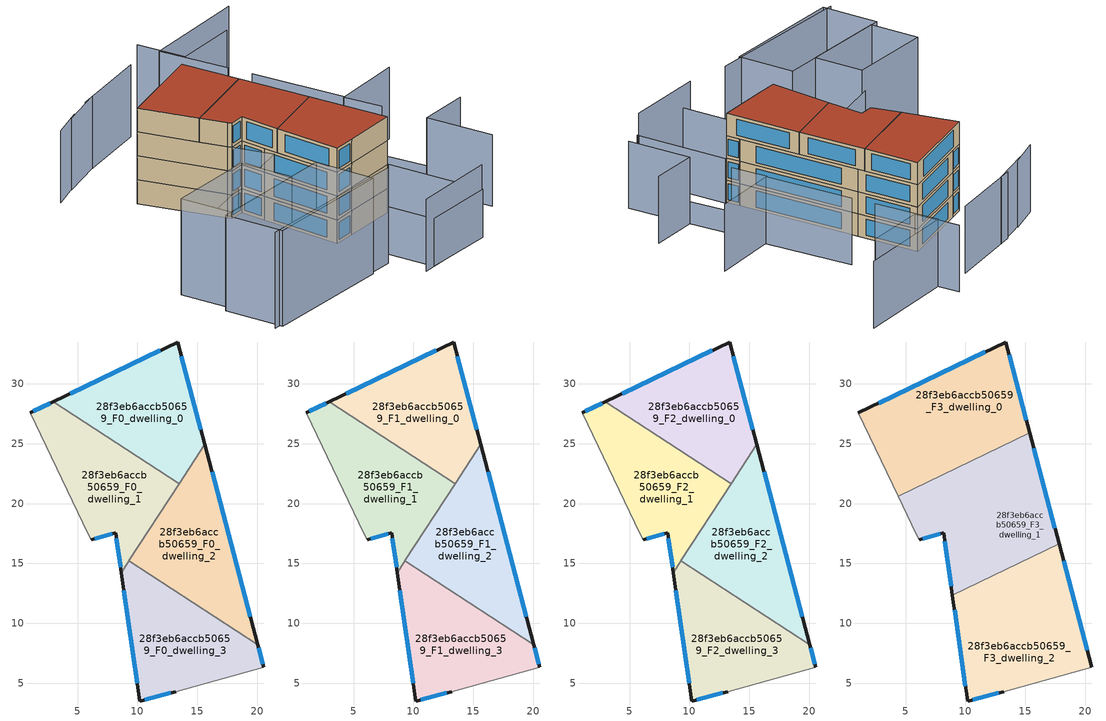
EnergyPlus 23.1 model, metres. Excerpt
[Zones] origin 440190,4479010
28f3eb6accb50659_F0_dwelling_0
 floor ground (EU_floor_Construction): 13.37,33.5 15.62,24.97 13.48,21.67 2.96,28.49 z0
 wall outside (EU_wall_Construction): 15.62,24.97 13.37,33.5 2.96,28.49 z0:3
 wall to 28f3eb6accb50659_F0_dwelling_1 (EU_wall_Construction): 2.96,28.49 13.48,21.67 z0:3
 wall to 28f3eb6accb50659_F0_dwelling_2 (EU_wall_Construction): 13.48,21.67 15.62,24.97 z0:3
 window (EU_Window_Construction): 11.92,32.81 4.4,29.19 / 15.31,26.15 13.68,32.32 z0.42:2.58
28f3eb6accb50659_F0_dwelling_1
 floor ground (EU_floor_Construction): 13.48,21.67 8.65,14.23 8.18,17.57 6.13,16.99 5.9,17.43 1.05,27.57 2.96,28.49 z0
 wall outside (EU_wall_Construction): 2.96,28.49 1.05,27.57 / 6.13,16.99 8.18,17.57 8.65,14.23 z0:3
 wall adiabatic (EU_wall_Construction): 1.05,27.57 5.9,17.43 6.13,16.99 z0:3
 wall to 28f3eb6accb50659_F0_dwelling_3 (EU_wall_Construction): 8.65,14.23 9.28,15.2 z0:3
 wall to 28f3eb6accb50659_F0_dwelling_2 (EU_wall_Construction): 9.28,15.2 13.48,21.67 z0:3
 window (EU_Window_Construction): 2.69,28.36 1.31,27.7 / 8.24,17.11 8.59,14.69 / 6.41,17.07 7.89,17.49 z0.42:2.58
28f3eb6accb50659_F0_dwelling_2
 floor ground (EU_floor_Construction): 15.62,24.97 20.05,8.21 9.28,15.2 z0
 wall outside (EU_wall_Construction): 20.05,8.21 15.62,24.97 z0:3
 wall to 28f3eb6accb50659_F0_dwelling_3 (EU_wall_Construction): 9.28,15.2 20.05,8.21 z0:3
 window (EU_Window_Construction): 19.43,10.54 16.24,22.64 z0.42:2.58
28f3eb6accb50659_F0_dwelling_3
 floor ground (EU_floor_Construction): 20.05,8.21 20.55,6.31 13.2,4.29 10.18,3.5 8.65,14.23 9.28,15.2 z0
 wall outside (EU_wall_Construction): 20.55,6.31 20.05,8.21 / 8.65,14.23 10.18,3.5 13.2,4.29 z0:3
 wall adiabatic (EU_wall_Construction): 13.2,4.29 20.55,6.31 z0:3
 window (EU_Window_Construction): 20.48,6.58 20.12,7.95 / 10.6,3.61 12.78,4.18 / 8.86,12.74 9.96,4.99 z0.42:2.58
28f3eb6accb50659_F1_dwelling_0
 floor to 28f3eb6accb50659_F0_dwelling_0 (EU_floor_Construction): 13.37,33.5 15.62,24.97 13.48,21.67 2.96,28.49 z3
 wall outside (EU_wall_Construction): 15.62,24.97 13.37,33.5 2.96,28.49 z3:6
 wall to 28f3eb6accb50659_F1_dwelling_1 (EU_wall_Construction): 2.96,28.49 13.48,21.67 z3:6
 wall to 28f3eb6accb50659_F1_dwelling_2 (EU_wall_Construction): 13.48,21.67 15.62,24.97 z3:6
 window (EU_Window_Construction): 11.92,32.81 4.4,29.19 / 15.31,26.15 13.68,32.32 z3.42:5.58
28f3eb6accb50659_F1_dwelling_1
 floor to 28f3eb6accb50659_F0_dwelling_1 (EU_floor_Construction): 13.48,21.67 8.65,14.23 8.18,17.57 6.13,16.99 5.9,17.43 1.05,27.57 2.96,28.49 z3
 wall outside (EU_wall_Construction): 2.96,28.49 1.05,27.57 / 6.13,16.99 8.18,17.57 8.65,14.23 z3:6
 wall adiabatic (EU_wall_Construction): 1.05,27.57 5.9,17.43 6.13,16.99 z3:6
 wall to 28f3eb6accb50659_F1_dwelling_3 (EU_wall_Construction): 8.65,14.23 9.28,15.2 z3:6
 wall to 28f3eb6accb50659_F1_dwelling_2 (EU_wall_Construction): 9.28,15.2 13.48,21.67 z3:6
 window (EU_Window_Construction): 2.69,28.36 1.31,27.7 / 8.24,17.11 8.59,14.69 / 6.41,17.07 7.89,17.49 z3.42:5.58
28f3eb6accb50659_F1_dwelling_2
 floor to 28f3eb6accb50659_F0_dwelling_2 (EU_floor_Construction): 15.62,24.97 20.05,8.21 9.28,15.2 z3
 wall outside (EU_wall_Construction): 20.05,8.21 15.62,24.97 z3:6
 wall to 28f3eb6accb50659_F1_dwelling_3 (EU_wall_Construction): 9.28,15.2 20.05,8.21 z3:6
 window (EU_Window_Construction): 19.43,10.54 16.24,22.64 z3.42:5.58
28f3eb6accb50659_F1_dwelling_3
 floor to 28f3eb6accb50659_F0_dwelling_3 (EU_floor_Construction): 20.05,8.21 20.55,6.31 13.2,4.29 10.18,3.5 8.65,14.23 9.28,15.2 z3
 wall outside (EU_wall_Construction): 20.55,6.31 20.05,8.21 / 8.65,14.23 10.18,3.5 13.2,4.29 z3:6
 wall adiabatic (EU_wall_Construction): 13.2,4.29 20.55,6.31 z3:6
 window (EU_Window_Construction): 20.48,6.58 20.12,7.95 / 10.6,3.61 12.78,4.18 / 8.86,12.74 9.96,4.99 z3.42:5.58
28f3eb6accb50659_F2_dwelling_0
 floor to 28f3eb6accb50659_F1_dwelling_0 (EU_floor_Construction): 13.37,33.5 15.62,24.97 13.48,21.67 2.96,28.49 z6
 wall outside (EU_wall_Construction): 15.62,24.97 13.37,33.5 2.96,28.49 z6:9
 wall to 28f3eb6accb50659_F2_dwelling_1 (EU_wall_Construction): 2.96,28.49 13.48,21.67 z6:9
 wall to 28f3eb6accb50659_F2_dwelling_2 (EU_wall_Construction): 13.48,21.67 15.62,24.97 z6:9
 window (EU_Window_Construction): 11.92,32.81 4.4,29.19 / 15.31,26.15 13.68,32.32 z6.42:8.58
28f3eb6accb50659_F2_dwelling_1
 floor to 28f3eb6accb50659_F1_dwelling_1 (EU_floor_Construction): 13.48,21.67 8.65,14.23 8.18,17.57 6.13,16.99 5.9,17.43 1.05,27.57 2.96,28.49 z6
 wall outside (EU_wall_Construction): 2.96,28.49 1.05,27.57 / 6.13,16.99 8.18,17.57 8.65,14.23 z6:9
 wall adiabatic (EU_wall_Construction): 1.05,27.57 5.9,17.43 6.13,16.99 z6:9
 wall to 28f3eb6accb50659_F2_dwelling_3 (EU_wall_Construction): 8.65,14.23 9.28,15.2 z6:9
 wall to 28f3eb6accb50659_F2_dwelling_2 (EU_wall_Construction): 9.28,15.2 13.48,21.67 z6:9
 window (EU_Window_Construction): 2.69,28.36 1.31,27.7 / 8.24,17.11 8.59,14.69 / 6.41,17.07 7.89,17.49 z6.42:8.58
28f3eb6accb50659_F2_dwelling_2
 floor to 28f3eb6accb50659_F1_dwelling_2 (EU_floor_Construction): 15.62,24.97 20.05,8.21 9.28,15.2 z6
 wall outside (EU_wall_Construction): 20.05,8.21 15.62,24.97 z6:9
 wall to 28f3eb6accb50659_F2_dwelling_3 (EU_wall_Construction): 9.28,15.2 20.05,8.21 z6:9
 window (EU_Window_Construction): 19.43,10.54 16.24,22.64 z6.42:8.58
28f3eb6accb50659_F2_dwelling_3
 floor to 28f3eb6accb50659_F1_dwelling_3 (EU_floor_Construction): 20.05,8.21 20.55,6.31 13.2,4.29 10.18,3.5 8.65,14.23 9.28,15.2 z6
 wall outside (EU_wall_Construction): 20.55,6.31 20.05,8.21 / 8.65,14.23 10.18,3.5 13.2,4.29 z6:9
 wall adiabatic (EU_wall_Construction): 13.2,4.29 20.55,6.31 z6:9
 window (EU_Window_Construction): 20.48,6.58 20.12,7.95 / 10.6,3.61 12.78,4.18 / 8.86,12.74 9.96,4.99 z6.42:8.58
28f3eb6accb50659_F3_dwelling_0
 floor to 28f3eb6accb50659_F2_dwelling_0 (EU_floor_Construction): 13.37,33.5 15.37,25.92 10.52,23.59 2.96,28.49 z9
 floor to 28f3eb6accb50659_F2_dwelling_1 (EU_floor_Construction): 10.52,23.59 4.37,20.62 1.05,27.57 2.96,28.49 z9
 wall outside (EU_wall_Construction): 15.37,25.92 13.37,33.5 1.05,27.57 z9:12
 wall to 28f3eb6accb50659_F3_dwelling_1 (EU_wall_Construction): 4.37,20.62 15.37,25.92 z9:12
 wall adiabatic (EU_wall_Construction): 1.05,27.57 4.37,20.62 z9:12
 window (EU_Window_Construction): 11.66,32.68 2.76,28.4 / 15.09,26.97 13.64,32.45 z9.42:11.58
 roof outside (EU_roof_Construction): 15.37,25.92 13.37,33.5 1.05,27.57 4.37,20.62 z12
28f3eb6accb50659_F3_dwelling_1
 floor to 28f3eb6accb50659_F2_dwelling_1 (EU_floor_Construction): 13.48,21.67 8.65,14.23 8.18,17.57 6.13,16.99 5.9,17.43 4.37,20.62 10.52,23.59 z9
 floor to 28f3eb6accb50659_F2_dwelling_0 (EU_floor_Construction): 15.37,25.92 15.62,24.97 13.48,21.67 10.52,23.59 z9
 floor to 28f3eb6accb50659_F2_dwelling_3 (EU_floor_Construction): 11.65,13.66 8.92,12.35 8.65,14.23 9.28,15.2 z9
 floor to 28f3eb6accb50659_F2_dwelling_2 (EU_floor_Construction): 15.62,24.97 17.82,16.64 11.65,13.66 9.28,15.2 z9
 wall outside (EU_wall_Construction): 6.13,16.99 8.18,17.57 8.92,12.35 / 17.82,16.64 15.37,25.92 z9:12
 wall adiabatic (EU_wall_Construction): 4.37,20.62 5.9,17.43 6.13,16.99 z9:12
 wall to 28f3eb6accb50659_F3_dwelling_2 (EU_wall_Construction): 8.92,12.35 17.82,16.64 z9:12
 window (EU_Window_Construction): 6.41,17.07 7.89,17.49 / 17.48,17.92 15.71,24.63 / 8.28,16.84 8.82,13.07 z9.42:11.58
 roof outside (EU_roof_Construction): 17.82,16.64 15.37,25.92 4.37,20.62 5.9,17.43 6.13,16.99 8.18,17.57 8.92,12.35 z12
28f3eb6accb50659_F3_dwelling_2
 floor to 28f3eb6accb50659_F2_dwelling_2 (EU_floor_Construction): 17.82,16.64 20.05,8.22 11.65,13.66 z9
 floor to 28f3eb6accb50659_F2_dwelling_3 (EU_floor_Construction): 20.05,8.22 20.55,6.31 13.2,4.29 10.18,3.5 8.92,12.35 11.65,13.66 z9
 wall outside (EU_wall_Construction): 8.92,12.35 10.18,3.5 13.2,4.29 / 20.55,6.31 17.82,16.64 z9:12
 wall adiabatic (EU_wall_Construction): 13.2,4.29 20.55,6.31 z9:12
 window (EU_Window_Construction): 9.09,11.12 10,4.73 / 20.17,7.75 18.2,15.2 / 10.6,3.61 12.78,4.18 z9.42:11.58
 roof outside (EU_roof_Construction): 20.55,6.31 17.82,16.64 8.92,12.35 10.18,3.5 13.2,4.29 z12
shading: 12.44,-9.22 23.86,-6.18 / 30.67,-0.52 28.36,8.11 / 28.36,8.11 35.26,9.96 / 1.1,27.6 8.35,12.22 / 8.35,12.22 -11.07,3.07 / 26.8,14.07 25.34,18.93 / 25.34,18.93 35.09,21.86 / 25.54,18.99 22.17,31.06 / 21.23,34.27 18.68,43.1 / 18.68,43.1 33.35,47.33 / 28.51,42.35 19.77,39.92 / 19.77,39.92 18.03,46.17 / -0.83,36.26 -5.24,33.74 / 4.13,38.65 -1.82,35.65 / 13.53,42.37 2.38,37.95 z0:9; -11.45,-9.6 10.8,-4.59 / 5.65,2.1 7.47,-5.67 / 7.47,-5.67 -10.48,-9.88 / -10.48,-9.88 -12.3,-2.11 / -12.3,-2.11 5.65,2.1 / 0.78,0.94 -11.24,-2 / -11.24,-2 -12.9,4.78 / -12.9,4.78 -0.88,7.72 / -0.88,7.72 0.78,0.94 z0:12; 23.9,-6.33 14.03,-8.8 / 14.03,-8.8 10.86,3.9 / 10.86,3.9 20.73,6.36 / 20.73,6.36 23.9,-6.33 z0:6; 28.69,7.02 25.17,18.94 z0:3
[Building]
EU S2 Campaign: North Axis=0; Terrain=City; Solar Distribution=FullExterior
[Site:Location]
Madrid: Latitude=40.5; Longitude=-3.5; Time Zone=1; Elevation=609
[SizingPeriod:WeatherFileDays]
AnnualSizingPeriod: Begin Month=1; Begin Day of Month=1; End Month=12; End Day of Month=31; Day of Week for Start Day=Monday; Use Weather File Daylight Saving Period=No; Use Weather File Rain and Snow Indicators=No
[MATERIAL]
EU_InternalMass_Material: Roughness=MediumRough; Thickness=0.1; Conductivity=1; Density=1800; Specific Heat=900; Thermal Absorptance=0.9; Solar Absorptance=0.7; Visible Absorptance=0.7
[MATERIAL:NOMASS] Roughness=MediumRough; Thermal Absorptance=0.9; Solar Absorptance=0.7; Visible Absorptance=0.7
Name | Thermal Resistance
EU_wall_NoMass | 1.60022
EU_roof_NoMass | 1.57597
EU_floor_NoMass | 0.470652
[WINDOWMATERIAL:SIMPLEGLAZINGSYSTEM]
EU_Window_SimpleGlazing: UFactor=3.28802; Solar Heat Gain Coefficient=0.85; Visible Transmittance=0.85
[CONSTRUCTION]
EU_wall_Construction: EU_wall_NoMass
EU_roof_Construction: EU_roof_NoMass
EU_floor_Construction: EU_floor_NoMass
EU_InternalMass_Construction: EU_InternalMass_Material
EU_Window_Construction: EU_Window_SimpleGlazing
[ZONE] Type=1; Multiplier=1; Ceiling Height=autocalculate; Floor Area=autocalculate; Part of Total Floor Area=Yes
Name | Volume
28f3eb6accb50659_F0_dwelling_0; 28f3eb6accb50659_F1_dwelling_0; 28f3eb6accb50659_F2_dwelling_0 | 224.19
28f3eb6accb50659_F3_dwelling_0 | 298.92
28f3eb6accb50659_F0_dwelling_1; 28f3eb6accb50659_F1_dwelling_1; 28f3eb6accb50659_F2_dwelling_1 | 224.183
28f3eb6accb50659_F3_dwelling_1 | 298.911
28f3eb6accb50659_F0_dwelling_2; 28f3eb6accb50659_F1_dwelling_2; 28f3eb6accb50659_F2_dwelling_2 | 224.191
28f3eb6accb50659_F3_dwelling_2 | 298.919
28f3eb6accb50659_F0_dwelling_3; 28f3eb6accb50659_F1_dwelling_3; 28f3eb6accb50659_F2_dwelling_3 | 224.189
[INTERNALMASS] Construction=EU_InternalMass_Construction
Name | Zone or ZoneList | Surface Area
28f3eb6accb50659_F0_dwelling_0_EU_InternalMass | 28f3eb6accb50659_F0_dwelling_0 | 74.7317
28f3eb6accb50659_F0_dwelling_1_EU_InternalMass | 28f3eb6accb50659_F0_dwelling_1 | 74.7265
28f3eb6accb50659_F0_dwelling_2_EU_InternalMass | 28f3eb6accb50659_F0_dwelling_2 | 74.7302
28f3eb6accb50659_F0_dwelling_3_EU_InternalMass | 28f3eb6accb50659_F0_dwelling_3 | 74.7284
28f3eb6accb50659_F1_dwelling_0_EU_InternalMass | 28f3eb6accb50659_F1_dwelling_0 | 74.7317
28f3eb6accb50659_F1_dwelling_1_EU_InternalMass | 28f3eb6accb50659_F1_dwelling_1 | 74.7265
28f3eb6accb50659_F1_dwelling_2_EU_InternalMass | 28f3eb6accb50659_F1_dwelling_2 | 74.7302
28f3eb6accb50659_F1_dwelling_3_EU_InternalMass | 28f3eb6accb50659_F1_dwelling_3 | 74.7284
28f3eb6accb50659_F2_dwelling_0_EU_InternalMass | 28f3eb6accb50659_F2_dwelling_0 | 74.7317
28f3eb6accb50659_F2_dwelling_1_EU_InternalMass | 28f3eb6accb50659_F2_dwelling_1 | 74.7265
28f3eb6accb50659_F2_dwelling_2_EU_InternalMass | 28f3eb6accb50659_F2_dwelling_2 | 74.7302
28f3eb6accb50659_F2_dwelling_3_EU_InternalMass | 28f3eb6accb50659_F2_dwelling_3 | 74.7284
28f3eb6accb50659_F3_dwelling_0_EU_InternalMass | 28f3eb6accb50659_F3_dwelling_0 | 99.6398
28f3eb6accb50659_F3_dwelling_1_EU_InternalMass | 28f3eb6accb50659_F3_dwelling_1 | 99.637
28f3eb6accb50659_F3_dwelling_2_EU_InternalMass | 28f3eb6accb50659_F3_dwelling_2 | 99.6397
[OTHEREQUIPMENT] Fuel Type=Electricity; Design Level Calculation Method=Watts/Area; Power per Zone Floor Area=1; Fraction Latent=0; Fraction Radiant=0; Fraction Lost=0; Carbon Dioxide Generation Rate=0; EndUse Subcategory=EU_Step8_InternalGains
Name | Zone or ZoneList or Space or SpaceList | Schedule
EU_Step8_InternalGain_28f3eb6accb50659_F0_dwelling_0_f000 | 28f3eb6accb50659_F0_dwelling_0 | EU_Step8_GainSchedule_28f3eb6accb50659_F0_dwelling_0_f000
EU_Step8_InternalGain_28f3eb6accb50659_F0_dwelling_1_f000 | 28f3eb6accb50659_F0_dwelling_1 | EU_Step8_GainSchedule_28f3eb6accb50659_F0_dwelling_1_f000
EU_Step8_InternalGain_28f3eb6accb50659_F0_dwelling_2_f000 | 28f3eb6accb50659_F0_dwelling_2 | EU_Step8_GainSchedule_28f3eb6accb50659_F0_dwelling_2_f000
EU_Step8_InternalGain_28f3eb6accb50659_F0_dwelling_3_f000 | 28f3eb6accb50659_F0_dwelling_3 | EU_Step8_GainSchedule_28f3eb6accb50659_F0_dwelling_3_f000
EU_Step8_InternalGain_28f3eb6accb50659_F1_dwelling_0_f000 | 28f3eb6accb50659_F1_dwelling_0 | EU_Step8_GainSchedule_28f3eb6accb50659_F1_dwelling_0_f000
EU_Step8_InternalGain_28f3eb6accb50659_F1_dwelling_1_f000 | 28f3eb6accb50659_F1_dwelling_1 | EU_Step8_GainSchedule_28f3eb6accb50659_F1_dwelling_1_f000
EU_Step8_InternalGain_28f3eb6accb50659_F1_dwelling_2_f000 | 28f3eb6accb50659_F1_dwelling_2 | EU_Step8_GainSchedule_28f3eb6accb50659_F1_dwelling_2_f000
EU_Step8_InternalGain_28f3eb6accb50659_F1_dwelling_3_f000 | 28f3eb6accb50659_F1_dwelling_3 | EU_Step8_GainSchedule_28f3eb6accb50659_F1_dwelling_3_f000
EU_Step8_InternalGain_28f3eb6accb50659_F2_dwelling_0_f000 | 28f3eb6accb50659_F2_dwelling_0 | EU_Step8_GainSchedule_28f3eb6accb50659_F2_dwelling_0_f000
EU_Step8_InternalGain_28f3eb6accb50659_F2_dwelling_1_f000 | 28f3eb6accb50659_F2_dwelling_1 | EU_Step8_GainSchedule_28f3eb6accb50659_F2_dwelling_1_f000
EU_Step8_InternalGain_28f3eb6accb50659_F2_dwelling_2_f000 | 28f3eb6accb50659_F2_dwelling_2 | EU_Step8_GainSchedule_28f3eb6accb50659_F2_dwelling_2_f000
EU_Step8_InternalGain_28f3eb6accb50659_F2_dwelling_3_f000 | 28f3eb6accb50659_F2_dwelling_3 | EU_Step8_GainSchedule_28f3eb6accb50659_F2_dwelling_3_f000
EU_Step8_InternalGain_28f3eb6accb50659_F3_dwelling_0_f000 | 28f3eb6accb50659_F3_dwelling_0 | EU_Step8_GainSchedule_28f3eb6accb50659_F3_dwelling_0_f000
EU_Step8_InternalGain_28f3eb6accb50659_F3_dwelling_1_f000 | 28f3eb6accb50659_F3_dwelling_1 | EU_Step8_GainSchedule_28f3eb6accb50659_F3_dwelling_1_f000
EU_Step8_InternalGain_28f3eb6accb50659_F3_dwelling_2_f000 | 28f3eb6accb50659_F3_dwelling_2 | EU_Step8_GainSchedule_28f3eb6accb50659_F3_dwelling_2_f000
[ZONEVENTILATION:DESIGNFLOWRATE] Schedule=EU_AlwaysOn; Design Flow Rate Calculation Method=AirChanges/Hour; Air Changes per Hour=0.480704; Ventilation Type=Natural; Fan Pressure Rise=0; Fan Total Efficiency=1; Constant Term Coefficient=1; Temperature Term Coefficient=0; Velocity Term Coefficient=0; Velocity Squared Term Coefficient=0; Minimum Indoor Temperature=-100; Maximum Indoor Temperature=100; Delta Temperature=-100; Minimum Outdoor Temperature=-100; Maximum Outdoor Temperature=100; Maximum Wind Speed=40
Name | Zone or ZoneList or Space or SpaceList
EU_ConstantAir_28f3eb6accb50659_F0_dwelling_0 | 28f3eb6accb50659_F0_dwelling_0
EU_ConstantAir_28f3eb6accb50659_F0_dwelling_1 | 28f3eb6accb50659_F0_dwelling_1
EU_ConstantAir_28f3eb6accb50659_F0_dwelling_2 | 28f3eb6accb50659_F0_dwelling_2
EU_ConstantAir_28f3eb6accb50659_F0_dwelling_3 | 28f3eb6accb50659_F0_dwelling_3
EU_ConstantAir_28f3eb6accb50659_F1_dwelling_0 | 28f3eb6accb50659_F1_dwelling_0
EU_ConstantAir_28f3eb6accb50659_F1_dwelling_1 | 28f3eb6accb50659_F1_dwelling_1
EU_ConstantAir_28f3eb6accb50659_F1_dwelling_2 | 28f3eb6accb50659_F1_dwelling_2
EU_ConstantAir_28f3eb6accb50659_F1_dwelling_3 | 28f3eb6accb50659_F1_dwelling_3
EU_ConstantAir_28f3eb6accb50659_F2_dwelling_0 | 28f3eb6accb50659_F2_dwelling_0
EU_ConstantAir_28f3eb6accb50659_F2_dwelling_1 | 28f3eb6accb50659_F2_dwelling_1
EU_ConstantAir_28f3eb6accb50659_F2_dwelling_2 | 28f3eb6accb50659_F2_dwelling_2
EU_ConstantAir_28f3eb6accb50659_F2_dwelling_3 | 28f3eb6accb50659_F2_dwelling_3
EU_ConstantAir_28f3eb6accb50659_F3_dwelling_0 | 28f3eb6accb50659_F3_dwelling_0
EU_ConstantAir_28f3eb6accb50659_F3_dwelling_1 | 28f3eb6accb50659_F3_dwelling_1
EU_ConstantAir_28f3eb6accb50659_F3_dwelling_2 | 28f3eb6accb50659_F3_dwelling_2
[HVACTEMPLATE:THERMOSTAT] Constant Heating Setpoint=20; Constant Cooling Setpoint=50
EU_HeatOnly_28f3eb6accb50659_F0_dwelling_0; EU_HeatOnly_28f3eb6accb50659_F0_dwelling_1; EU_HeatOnly_28f3eb6accb50659_F0_dwelling_2; EU_HeatOnly_28f3eb6accb50659_F0_dwelling_3; EU_HeatOnly_28f3eb6accb50659_F1_dwelling_0; EU_HeatOnly_28f3eb6accb50659_F1_dwelling_1; EU_HeatOnly_28f3eb6accb50659_F1_dwelling_2; EU_HeatOnly_28f3eb6accb50659_F1_dwelling_3; EU_HeatOnly_28f3eb6accb50659_F2_dwelling_0; EU_HeatOnly_28f3eb6accb50659_F2_dwelling_1; EU_HeatOnly_28f3eb6accb50659_F2_dwelling_2; EU_HeatOnly_28f3eb6accb50659_F2_dwelling_3; EU_HeatOnly_28f3eb6accb50659_F3_dwelling_0; EU_HeatOnly_28f3eb6accb50659_F3_dwelling_1; EU_HeatOnly_28f3eb6accb50659_F3_dwelling_2
[HVACTEMPLATE:ZONE:IDEALLOADSAIRSYSTEM] System Availability Schedule=EU_AlwaysOn; Maximum Heating Supply Air Temperature=50; Minimum Cooling Supply Air Temperature=13; Maximum Heating Supply Air Humidity Ratio=0.0156; Minimum Cooling Supply Air Humidity Ratio=0.0077; Heating Limit=NoLimit; Cooling Limit=NoLimit; Heating Availability Schedule=EU_AlwaysOn; Cooling Availability Schedule=EU_CoolingOff; Dehumidification Control Type=ConstantSensibleHeatRatio; Cooling Sensible Heat Ratio=0.7; Dehumidification Setpoint=60; Humidification Control Type=None; Humidification Setpoint=30; Outdoor Air Method=None; Outdoor Air Flow Rate per Person=0.00944; Outdoor Air Flow Rate per Zone Floor Area=0; Outdoor Air Flow Rate per Zone=0; Demand Controlled Ventilation Type=None; Outdoor Air Economizer Type=NoEconomizer; Heat Recovery Type=None; Sensible Heat Recovery Effectiveness=0.7; Latent Heat Recovery Effectiveness=0.65
Name | Template Thermostat
28f3eb6accb50659_F0_dwelling_0 | EU_HeatOnly_28f3eb6accb50659_F0_dwelling_0
28f3eb6accb50659_F0_dwelling_1 | EU_HeatOnly_28f3eb6accb50659_F0_dwelling_1
28f3eb6accb50659_F0_dwelling_2 | EU_HeatOnly_28f3eb6accb50659_F0_dwelling_2
28f3eb6accb50659_F0_dwelling_3 | EU_HeatOnly_28f3eb6accb50659_F0_dwelling_3
28f3eb6accb50659_F1_dwelling_0 | EU_HeatOnly_28f3eb6accb50659_F1_dwelling_0
28f3eb6accb50659_F1_dwelling_1 | EU_HeatOnly_28f3eb6accb50659_F1_dwelling_1
28f3eb6accb50659_F1_dwelling_2 | EU_HeatOnly_28f3eb6accb50659_F1_dwelling_2
28f3eb6accb50659_F1_dwelling_3 | EU_HeatOnly_28f3eb6accb50659_F1_dwelling_3
28f3eb6accb50659_F2_dwelling_0 | EU_HeatOnly_28f3eb6accb50659_F2_dwelling_0
28f3eb6accb50659_F2_dwelling_1 | EU_HeatOnly_28f3eb6accb50659_F2_dwelling_1
28f3eb6accb50659_F2_dwelling_2 | EU_HeatOnly_28f3eb6accb50659_F2_dwelling_2
28f3eb6accb50659_F2_dwelling_3 | EU_HeatOnly_28f3eb6accb50659_F2_dwelling_3
28f3eb6accb50659_F3_dwelling_0 | EU_HeatOnly_28f3eb6accb50659_F3_dwelling_0
28f3eb6accb50659_F3_dwelling_1 | EU_HeatOnly_28f3eb6accb50659_F3_dwelling_1
28f3eb6accb50659_F3_dwelling_2 | EU_HeatOnly_28f3eb6accb50659_F3_dwelling_2
[SIZING:ZONE] Zone Cooling Design Supply Air Temperature Input Method=SupplyAirTemperature; Zone Cooling Design Supply Air Temperature=13; Zone Heating Design Supply Air Temperature Input Method=SupplyAirTemperature; Zone Heating Design Supply Air Temperature=50; Zone Cooling Design Supply Air Humidity Ratio=0.008; Zone Heating Design Supply Air Humidity Ratio=0.008; Cooling Design Air Flow Method=DesignDay; Cooling Design Air Flow Rate=0; Cooling Minimum Air Flow per Zone Floor Area=0.000762; Cooling Minimum Air Flow=0; Cooling Minimum Air Flow Fraction=0.2; Heating Design Air Flow Method=DesignDay; Heating Design Air Flow Rate=0; Heating Maximum Air Flow per Zone Floor Area=0.002032; Heating Maximum Air Flow=0.141576; Heating Maximum Air Flow Fraction=0.3; Account for Dedicated Outdoor Air System=No; Dedicated Outdoor Air System Control Strategy=NeutralSupplyAir; Dedicated Outdoor Air Low Setpoint Temperature for Design=autosize; Dedicated Outdoor Air High Setpoint Temperature for Design=autosize; Zone Load Sizing Method=Sensible Load Only No Latent Load; Zone Latent Cooling Design Supply Air Humidity Ratio Input Method=HumidityRatioDifference; Zone Cooling Design Supply Air Humidity Ratio Difference=0.005; Zone Latent Heating Design Supply Air Humidity Ratio Input Method=HumidityRatioDifference; Zone Humidification Design Supply Air Humidity Ratio Difference=0.005
28f3eb6accb50659_F0_dwelling_0; 28f3eb6accb50659_F0_dwelling_1; 28f3eb6accb50659_F0_dwelling_2; 28f3eb6accb50659_F0_dwelling_3; 28f3eb6accb50659_F1_dwelling_0; 28f3eb6accb50659_F1_dwelling_1; 28f3eb6accb50659_F1_dwelling_2; 28f3eb6accb50659_F1_dwelling_3; 28f3eb6accb50659_F2_dwelling_0; 28f3eb6accb50659_F2_dwelling_1; 28f3eb6accb50659_F2_dwelling_2; 28f3eb6accb50659_F2_dwelling_3; 28f3eb6accb50659_F3_dwelling_0; 28f3eb6accb50659_F3_dwelling_1; 28f3eb6accb50659_F3_dwelling_2
[SCHEDULE:CONSTANT]
Name | Hourly Value
EU_AlwaysOn | 1
EU_CoolingOff | 0
[SCHEDULE:FILE] Column Number=1; Rows to Skip at Top=0; Number of Hours of Data=8760; Column Separator=Comma; Interpolate to Timestep=No; Minutes per Item=60; Adjust Schedule for Daylight Savings=Yes
Name | File
EU_Step8_GainSchedule_28f3eb6accb50659_F0_dwelling_0_f000 | ../../schedules/28f3eb6accb50659/28f3eb6accb50659_F0_dwelling_0_f000_gain.csv
EU_Step8_GainSchedule_28f3eb6accb50659_F0_dwelling_1_f000 | ../../schedules/28f3eb6accb50659/28f3eb6accb50659_F0_dwelling_1_f000_gain.csv
EU_Step8_GainSchedule_28f3eb6accb50659_F0_dwelling_2_f000 | ../../schedules/28f3eb6accb50659/28f3eb6accb50659_F0_dwelling_2_f000_gain.csv
EU_Step8_GainSchedule_28f3eb6accb50659_F0_dwelling_3_f000 | ../../schedules/28f3eb6accb50659/28f3eb6accb50659_F0_dwelling_3_f000_gain.csv
EU_Step8_GainSchedule_28f3eb6accb50659_F1_dwelling_0_f000 | ../../schedules/28f3eb6accb50659/28f3eb6accb50659_F1_dwelling_0_f000_gain.csv
EU_Step8_GainSchedule_28f3eb6accb50659_F1_dwelling_1_f000 | ../../schedules/28f3eb6accb50659/28f3eb6accb50659_F1_dwelling_1_f000_gain.csv
EU_Step8_GainSchedule_28f3eb6accb50659_F1_dwelling_2_f000 | ../../schedules/28f3eb6accb50659/28f3eb6accb50659_F1_dwelling_2_f000_gain.csv
EU_Step8_GainSchedule_28f3eb6accb50659_F1_dwelling_3_f000 | ../../schedules/28f3eb6accb50659/28f3eb6accb50659_F1_dwelling_3_f000_gain.csv
EU_Step8_GainSchedule_28f3eb6accb50659_F2_dwelling_0_f000 | ../../schedules/28f3eb6accb50659/28f3eb6accb50659_F2_dwelling_0_f000_gain.csv
EU_Step8_GainSchedule_28f3eb6accb50659_F2_dwelling_1_f000 | ../../schedules/28f3eb6accb50659/28f3eb6accb50659_F2_dwelling_1_f000_gain.csv
EU_Step8_GainSchedule_28f3eb6accb50659_F2_dwelling_2_f000 | ../../schedules/28f3eb6accb50659/28f3eb6accb50659_F2_dwelling_2_f000_gain.csv
EU_Step8_GainSchedule_28f3eb6accb50659_F2_dwelling_3_f000 | ../../schedules/28f3eb6accb50659/28f3eb6accb50659_F2_dwelling_3_f000_gain.csv
EU_Step8_GainSchedule_28f3eb6accb50659_F3_dwelling_0_f000 | ../../schedules/28f3eb6accb50659/28f3eb6accb50659_F3_dwelling_0_f000_gain.csv
EU_Step8_GainSchedule_28f3eb6accb50659_F3_dwelling_1_f000 | ../../schedules/28f3eb6accb50659/28f3eb6accb50659_F3_dwelling_1_f000_gain.csv
EU_Step8_GainSchedule_28f3eb6accb50659_F3_dwelling_2_f000 | ../../schedules/28f3eb6accb50659/28f3eb6accb50659_F3_dwelling_2_f000_gain.csv
